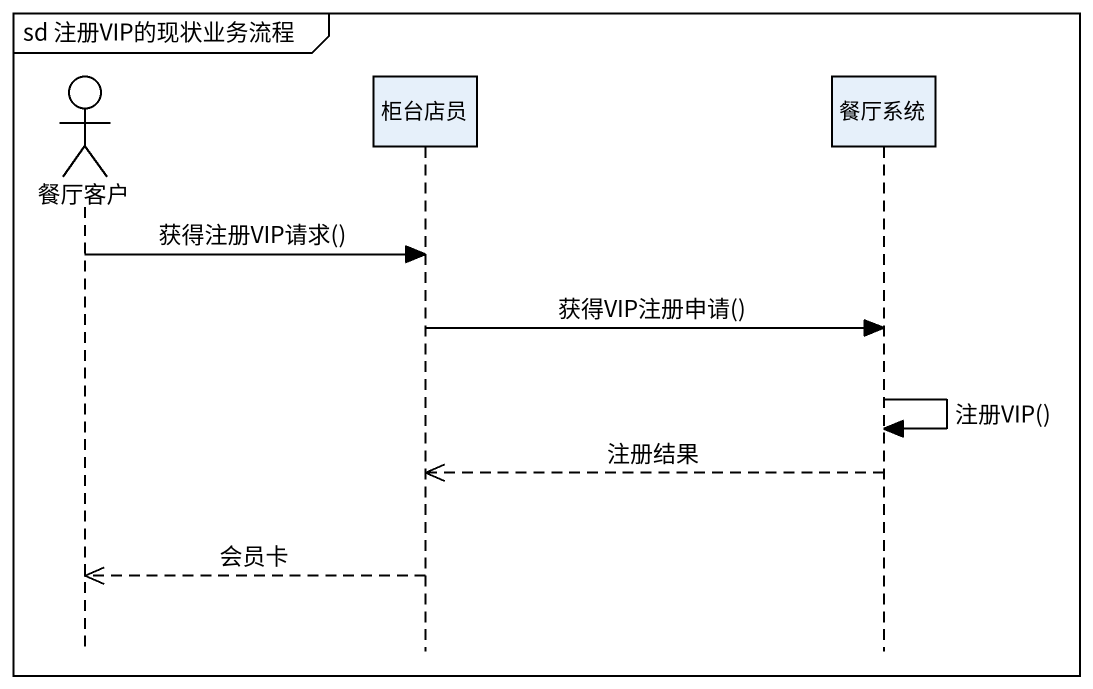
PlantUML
@startuml
mainframe sd 注册VIP的现状业务流程
hide footbox
actor 餐厅客户
participant 柜台店员
participant 餐厅系统

餐厅客户 -> 柜台店员 : 获得注册VIP请求()
柜台店员 -> 餐厅系统 : 获得VIP注册申请()
餐厅系统 -> 餐厅系统 : 注册VIP()
餐厅系统 -->> 柜台店员 : 注册结果
柜台店员 -->> 餐厅客户 : 会员卡
@enduml
